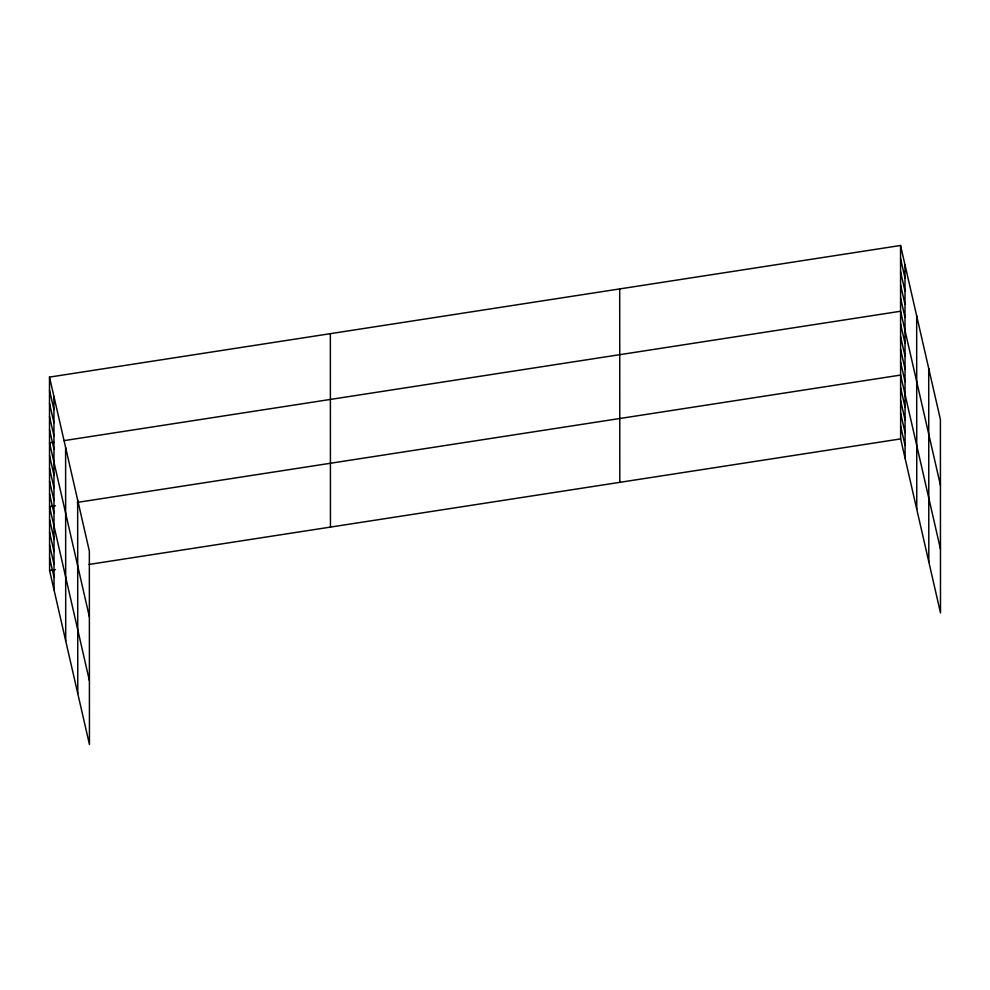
<?xml version="1.0" encoding="UTF-8"?>
<svg xmlns="http://www.w3.org/2000/svg" width="990" height="990" viewBox="0 0 990 990"><rect width="100%" height="100%" fill="white"/><g stroke="black" fill="none" stroke-linecap="round" stroke-linejoin="round"><path stroke-width="1.49" d="M49.5 377.103L89.348 551.096L89.447 744.517L49.599 570.537L49.5 377.103L900.554 245.483L940.401 419.463L940.5 612.897L900.653 438.904L900.554 245.483M53.918 442.196L49.537 442.877L89.385 616.857M64.164 440.612L900.591 311.244L940.438 485.236M55.415 505.803L49.562 506.707L89.409 680.687M77.356 502.4L900.615 375.074L940.463 549.066M49.599 570.537L55.452 569.621M89.088 564.424L900.653 438.904M900.554 258.637L904.984 277.967M900.566 271.78L904.996 291.122M900.578 284.934L904.996 304.276M900.578 298.089L905.009 317.431M900.591 324.015L905.021 343.344M900.603 336.773L905.033 356.115M900.603 349.544L905.033 368.874M900.615 362.303L905.046 381.645M900.628 387.832L905.058 407.175M900.628 400.604L905.058 419.946M900.64 413.375L905.07 432.704M900.64 426.133L905.07 445.475M49.512 390.258L53.93 409.6M49.512 403.413L53.943 422.755M49.525 416.567L53.943 435.909M49.525 429.722L53.955 449.052M49.537 455.635L53.967 474.977M49.55 468.406L53.98 487.736M49.55 481.165L53.98 500.507M49.562 493.936L53.992 513.278M49.574 519.465L54.005 538.808M49.574 532.236L54.005 551.566M49.587 544.995L54.017 564.337M49.587 557.766L54.017 577.108M928.719 368.429L928.806 561.862M916.666 315.847L916.765 509.268M904.984 264.813L905.083 458.234M619.703 288.919L619.802 482.34M330.351 333.667L330.45 527.088M77.665 500.061L77.765 693.483M65.612 447.48L65.711 640.901M53.93 396.446L54.029 589.867"/></g></svg>
